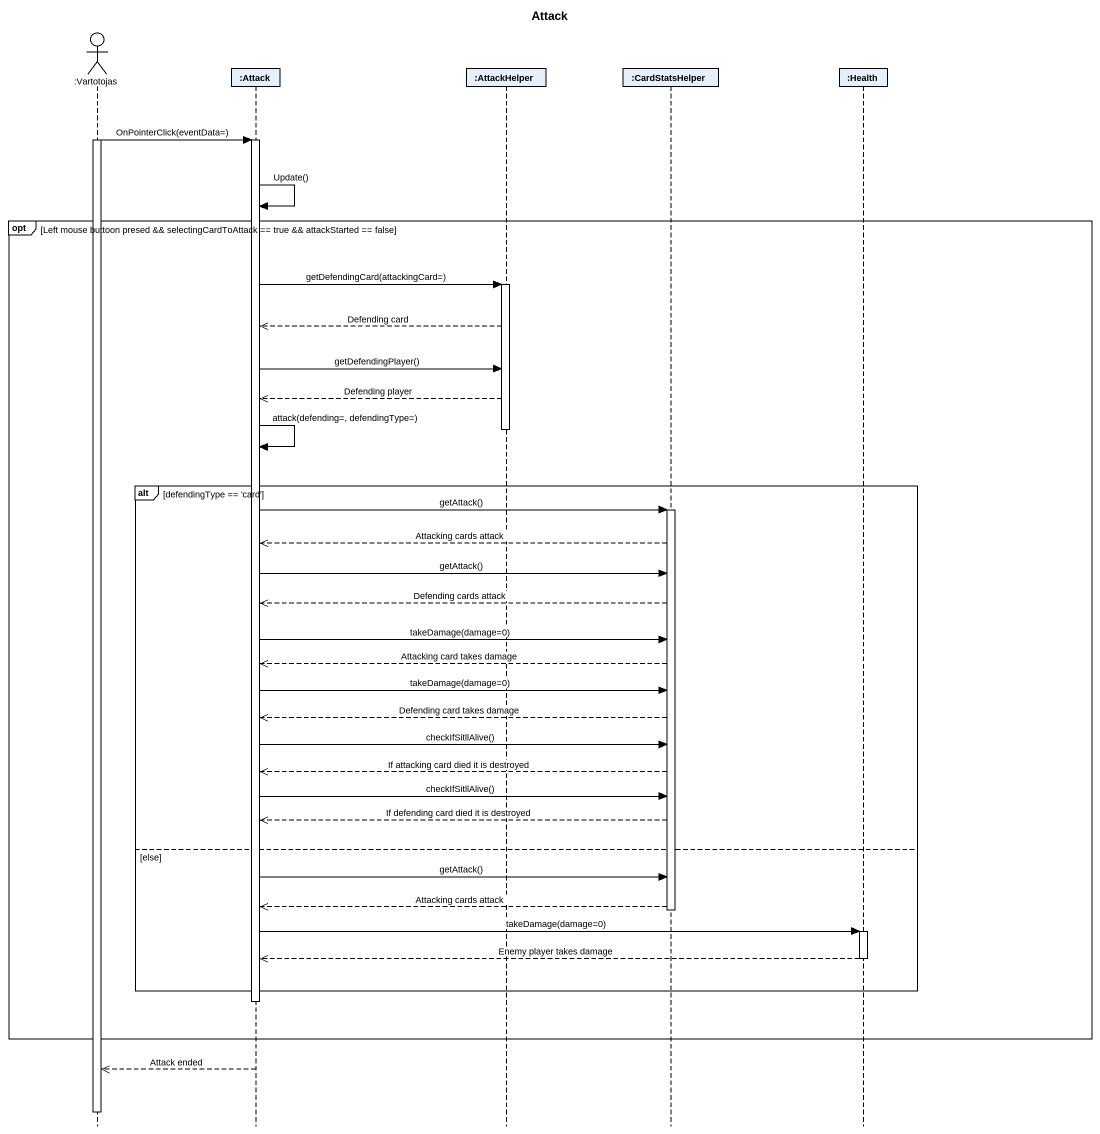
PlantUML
@startuml
title Attack
hide footbox
actor ":Vartotojas" as Vartotojas
participant ":Attack" as Attack
participant ":AttackHelper" as AttackHelper
participant ":CardStatsHelper" as CardStatsHelper
participant ":Health" as Health

activate Vartotojas
Vartotojas -> Attack : OnPointerClick(eventData=)
activate Attack
Attack -> Attack : Update()
opt Left mouse buttoon presed && selectingCardToAttack == true && attackStarted == false
  Attack -> AttackHelper : getDefendingCard(attackingCard=)
  activate AttackHelper
  AttackHelper -->> Attack : Defending card
  Attack -> AttackHelper : getDefendingPlayer()
  AttackHelper -->> Attack : Defending player
  deactivate AttackHelper
  Attack -> Attack : attack(defending=, defendingType=)
  alt defendingType == 'card'
    Attack -> CardStatsHelper : getAttack()
    activate CardStatsHelper
    CardStatsHelper -->> Attack : Attacking cards attack
    Attack -> CardStatsHelper : getAttack()
    CardStatsHelper -->> Attack : Defending cards attack
    Attack -> CardStatsHelper : takeDamage(damage=0)
    CardStatsHelper -->> Attack : Attacking card takes damage
    Attack -> CardStatsHelper : takeDamage(damage=0)
    CardStatsHelper -->> Attack : Defending card takes damage
    Attack -> CardStatsHelper : checkIfSitllAlive()
    CardStatsHelper -->> Attack : If attacking card died it is destroyed
    Attack -> CardStatsHelper : checkIfSitllAlive()
    CardStatsHelper -->> Attack : If defending card died it is destroyed
  else else
    Attack -> CardStatsHelper : getAttack()
    CardStatsHelper -->> Attack : Attacking cards attack
    deactivate CardStatsHelper
    Attack -> Health : takeDamage(damage=0)
    activate Health
    Health -->> Attack : Enemy player takes damage
    deactivate Health
  end
  deactivate Attack
end
Attack -->> Vartotojas : Attack ended
deactivate Vartotojas
@enduml
